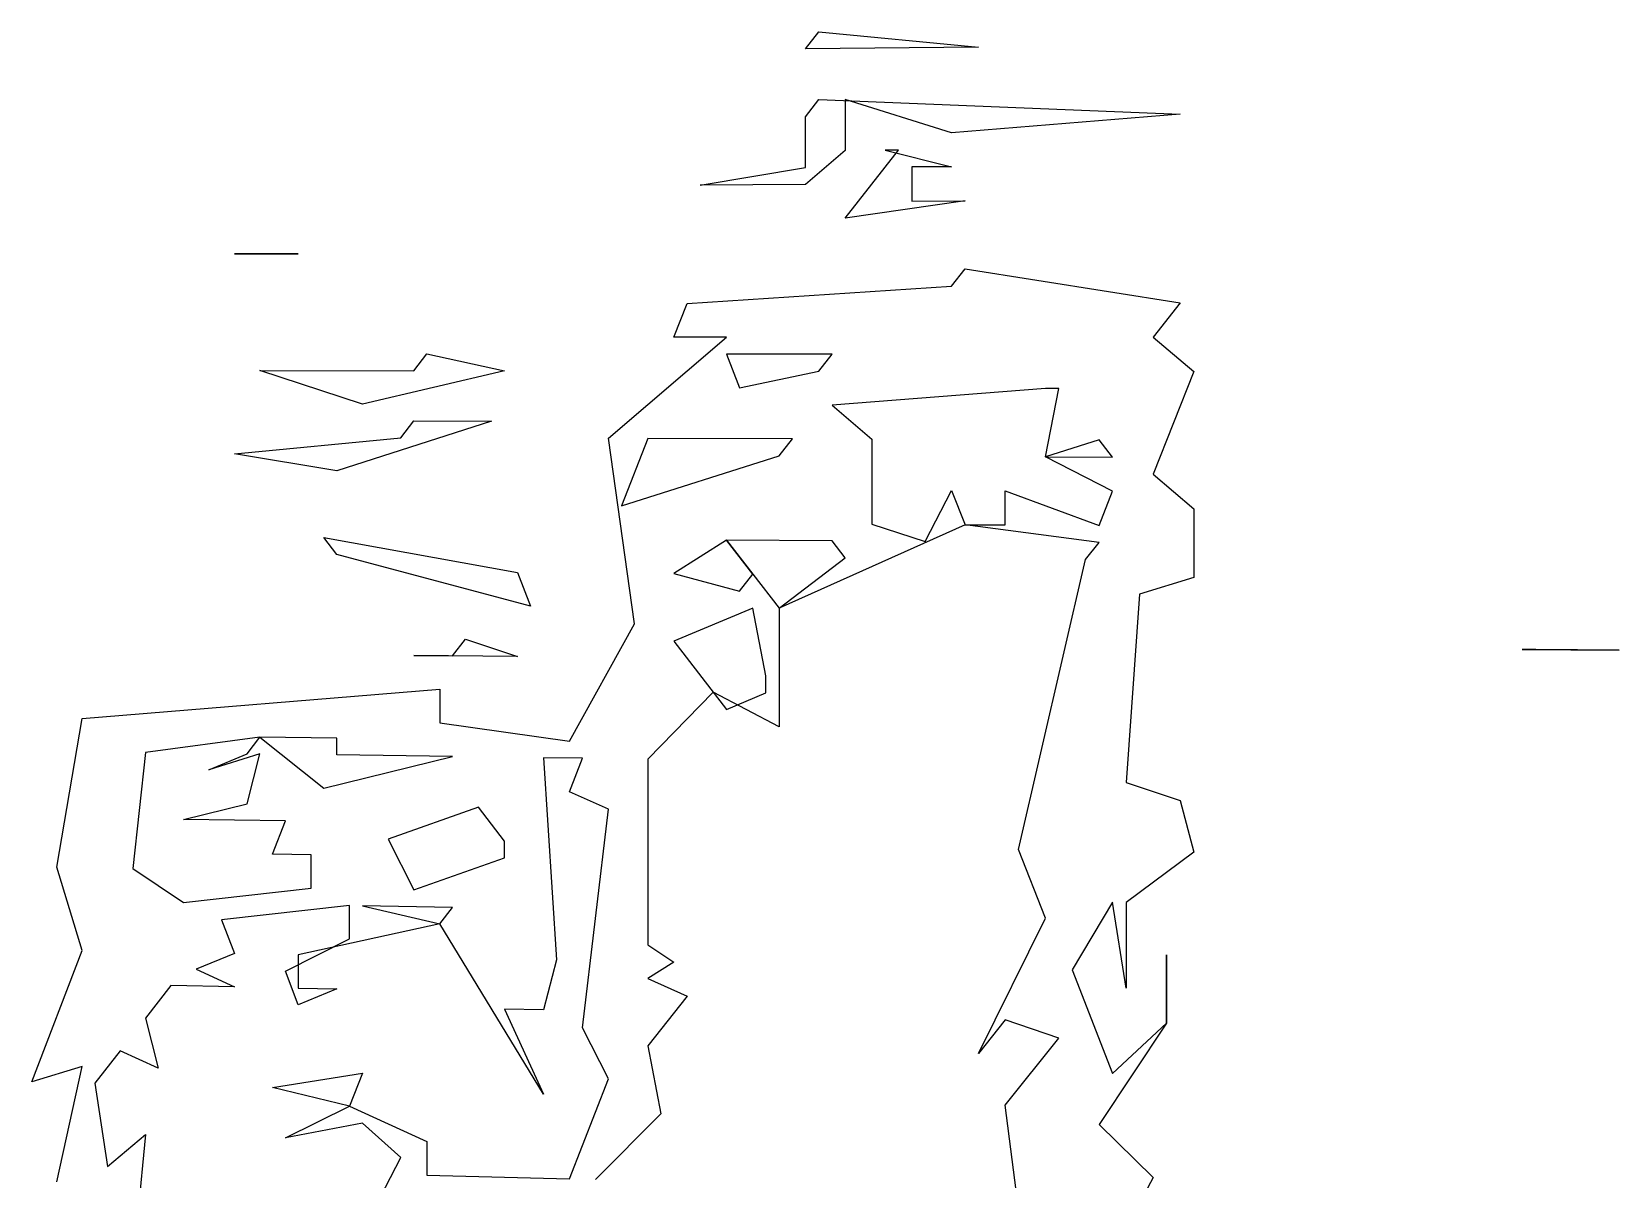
# Model space of a CAD drawing. Extents: x -13044 to 47959, y -15328 to 42462.
# Drawn here: x -12622 to -8168, y -10501 to -7282 of the extents above; entities that cross this region are included whole.
import ezdxf

# ---------------------------------------------------------------- set-up
doc = ezdxf.new("R2010")
doc.units = 0

msp = doc.modelspace()

# ---------------------------------------------------------------- linework, layer by layer
for p, q in [((-10450.816, -7330.0386), (-10413.7041, -7282.0988)), ((-10450.816, -7330.0386, 593.75), (-10413.7041, -7282.0988, 598.9583)), ((-10413.7041, -7282.0988), (-9965.9234, -7325.5683)), ((-10413.7041, -7282.0988, 598.9583), (-9965.9234, -7325.5683, 593.75)), ((-9965.9234, -7325.5683), (-10450.816, -7330.0386)), ((-9965.9234, -7325.5683, 593.75), (-10450.816, -7330.0386, 593.75)), ((-10450.816, -7520.3495), (-10413.7041, -7472.4894)), ((-10450.816, -7520.3495, 572.9167), (-10413.7041, -7472.4894, 578.125)), ((-10413.7041, -7472.4894), (-9399.7959, -7512.9172)), ((-10413.7041, -7472.4894, 578.125), (-9399.7959, -7512.9172, 572.9167)), ((-10040.8674, -7565.2484), (-10339.3868, -7471.924)), ((-10339.3868, -7471.924), (-10339.3868, -7614.8366)), ((-10040.8674, -7565.2484, 567.7083), (-10339.3868, -7471.924, 578.125)), ((-10339.3868, -7471.924, 578.125), (-10339.3868, -7614.8366, 562.5)), ((-10450.816, -7663.0827), (-10450.816, -7520.3495)), ((-10450.816, -7663.0827, 557.2917), (-10450.816, -7520.3495, 572.9167)), ((-9399.7959, -7512.9172), (-10040.8674, -7565.2484)), ((-9399.7959, -7512.9172, 572.9167), (-10040.8674, -7565.2484, 567.7083)), ((-10339.3868, -7614.8366), (-10450.816, -7710.6604)), ((-10339.3868, -7614.8366, 562.5), (-10450.816, -7710.6604, 552.0833)), ((-10339.3868, -7805.3868), (-10190.3777, -7613.9429)), ((-10339.3868, -7805.3868, 541.6667), (-10190.3777, -7613.9429, 562.5)), ((-10190.3777, -7613.9429), (-10227.6769, -7614.1666)), ((-10190.3777, -7613.9429, 562.5), (-10227.6769, -7614.1666, 562.5)), ((-10227.6769, -7614.1666), (-10040.8674, -7660.844)), ((-10227.6769, -7614.1666, 562.5), (-10040.8674, -7660.844, 557.2917)), ((-10040.8674, -7660.844), (-10153.0472, -7661.4566)), ((-10040.8674, -7660.844, 557.2917), (-10153.0472, -7661.4566, 557.2917)), ((-10153.0472, -7661.4566), (-10153.0472, -7756.9318)), ((-10153.0472, -7661.4566, 557.2917), (-10153.0472, -7756.9318, 546.875)), ((-10746.597, -7712.1168), (-10450.816, -7663.0827)), ((-10746.597, -7712.1168, 552.0833), (-10450.816, -7663.0827, 557.2917)), ((-10450.816, -7710.6604), (-10746.597, -7712.1168)), ((-10450.816, -7710.6604, 552.0833), (-10746.597, -7712.1168, 552.0833)), ((-10003.4111, -7756.2753), (-10339.3868, -7805.3868)), ((-10003.4111, -7756.2753, 546.875), (-10339.3868, -7805.3868, 541.6667)), ((-10153.0472, -7756.9318), (-10003.4111, -7756.2753)), ((-10153.0472, -7756.9318, 546.875), (-10003.4111, -7756.2753, 546.875)), ((-12053.5377, -7905.4208), (-11874.336, -7904.9233)), ((-12053.5377, -7905.4208, 531.25), (-11874.336, -7904.9233, 531.25)), ((-12017.7564, -7905.3215), (-12053.5377, -7905.4208)), ((-12017.7564, -7905.3215, 531.25), (-12053.5377, -7905.4208, 531.25)), ((-11874.336, -7904.9233), (-12017.7564, -7905.3215)), ((-11874.336, -7904.9233, 531.25), (-12017.7564, -7905.3215, 531.25)), ((-10040.8674, -7995.4288), (-10003.4111, -7947.5471)), ((-10040.8674, -7995.4288, 520.8333), (-10003.4111, -7947.5471, 526.0417)), ((-10003.4111, -7947.5471), (-9399.7959, -8042.4795)), ((-10003.4111, -7947.5471, 526.0417), (-9399.7959, -8042.4795, 515.625)), ((-10783.4308, -8044.0921), (-10040.8674, -7995.4288)), ((-10783.4308, -8044.0921, 515.625), (-10040.8674, -7995.4288, 520.8333)), ((-10820.234, -8138.8937), (-10783.4308, -8044.0921)), ((-10820.234, -8138.8937, 505.2083), (-10783.4308, -8044.0921, 515.625)), ((-9399.7959, -8042.4795), (-9475.6948, -8138.7705)), ((-9399.7959, -8042.4795, 515.625), (-9475.6948, -8138.7705, 505.2083)), ((-11003.7903, -8422.5955), (-10672.837, -8138.8802)), ((-11003.7903, -8422.5955, 473.9583), (-10672.837, -8138.8802, 505.2083)), ((-10672.837, -8138.8802), (-10820.234, -8138.8937)), ((-10672.837, -8138.8802, 505.2083), (-10820.234, -8138.8937, 505.2083)), ((-9475.6948, -8138.7705), (-9361.7981, -8235.0849)), ((-9475.6948, -8138.7705, 505.2083), (-9361.7981, -8235.0849, 494.7917)), ((-11549.9059, -8232.9358), (-11513.709, -8185.9643)), ((-11549.9059, -8232.9358, 494.7917), (-11513.709, -8185.9643, 500)), ((-11513.709, -8185.9643), (-11295.8974, -8233.1853)), ((-11513.709, -8185.9643, 500), (-11295.8974, -8233.1853, 494.7917)), ((-10376.561, -8186.4707), (-10672.837, -8186.3387)), ((-10672.837, -8186.3387), (-10635.9108, -8281.3119)), ((-10376.561, -8186.4707, 500), (-10672.837, -8186.3387, 500)), ((-10672.837, -8186.3387, 500), (-10635.9108, -8281.3119, 489.5833)), ((-10413.7041, -8234.0518), (-10376.561, -8186.4707)), ((-10413.7041, -8234.0518, 494.7917), (-10376.561, -8186.4707, 500)), ((-11694.3947, -8326.614), (-11981.9455, -8232.5115)), ((-11981.9455, -8232.5115), (-11549.9059, -8232.9358)), ((-11694.3947, -8326.614, 484.375), (-11981.9455, -8232.5115, 494.7917)), ((-11981.9455, -8232.5115, 494.7917), (-11549.9059, -8232.9358, 494.7917)), ((-11295.8974, -8233.1853), (-11694.3947, -8326.614)), ((-11295.8974, -8233.1853, 494.7917), (-11694.3947, -8326.614, 484.375)), ((-10635.9108, -8281.3119), (-10413.7041, -8234.0518)), ((-10635.9108, -8281.3119, 489.5833), (-10413.7041, -8234.0518, 494.7917)), ((-9361.7981, -8235.0849), (-9475.6948, -8523.5807)), ((-9361.7981, -8235.0849, 494.7917), (-9475.6948, -8523.5807, 463.5417)), ((-9778.0102, -8282.6151), (-10376.561, -8329.3234)), ((-9778.0102, -8282.6151, 489.5833), (-10376.561, -8329.3234, 484.375)), ((-9740.3324, -8282.6723), (-9778.0102, -8282.6151)), ((-9740.3324, -8282.6723, 489.5833), (-9778.0102, -8282.6151, 489.5833)), ((-9778.0102, -8474.3709), (-9740.3324, -8282.6723)), ((-9778.0102, -8474.3709, 468.75), (-9740.3324, -8282.6723, 489.5833)), ((-10376.561, -8329.3234), (-10264.9448, -8424.9079)), ((-10376.561, -8329.3234, 484.375), (-10264.9448, -8424.9079, 473.9583)), ((-11586.0729, -8420.7731), (-11549.9059, -8373.8986)), ((-11586.0729, -8420.7731, 473.9583), (-11549.9059, -8373.8986, 479.1667)), ((-11549.9059, -8373.8986), (-11332.2745, -8374.4629)), ((-11549.9059, -8373.8986, 479.1667), (-11332.2745, -8374.4629, 479.1667)), ((-11332.2745, -8374.4629), (-11766.4603, -8513.9511)), ((-11332.2745, -8374.4629, 479.1667), (-11766.4603, -8513.9511, 463.5417)), ((-12053.5377, -8466.0272), (-11586.0729, -8420.7731)), ((-12053.5377, -8466.0272, 468.75), (-11586.0729, -8420.7731, 473.9583)), ((-10930.4595, -8943.3471), (-11003.7903, -8422.5955)), ((-10930.4595, -8943.3471, 416.6667), (-11003.7903, -8422.5955, 473.9583)), ((-10893.7483, -8422.9399), (-10967.1402, -8611.9122)), ((-10893.7483, -8422.9399, 473.9583), (-10967.1402, -8611.9122, 453.125)), ((-10487.897, -8424.2101), (-10893.7483, -8422.9399)), ((-10487.897, -8424.2101, 473.9583), (-10893.7483, -8422.9399, 473.9583)), ((-10524.9469, -8471.6321), (-10487.897, -8424.2101)), ((-10524.9469, -8471.6321, 468.75), (-10487.897, -8424.2101, 473.9583)), ((-10264.9448, -8424.9079), (-10264.9448, -8663.2955)), ((-10264.9448, -8424.9079, 473.9583), (-10264.9448, -8663.2955, 447.9167)), ((-9627.108, -8426.9042), (-9778.0102, -8474.3709)), ((-9627.108, -8426.9042, 473.9583), (-9778.0102, -8474.3709, 468.75)), ((-9589.3027, -8475.0628), (-9627.108, -8426.9042)), ((-9589.3027, -8475.0628, 468.75), (-9627.108, -8426.9042, 473.9583)), ((-11766.4603, -8513.9511), (-12053.5377, -8466.0272)), ((-11766.4603, -8513.9511, 463.5417), (-12053.5377, -8466.0272, 468.75)), ((-10967.1402, -8611.9122), (-10524.9469, -8471.6321)), ((-10967.1402, -8611.9122, 453.125), (-10524.9469, -8471.6321, 468.75)), ((-9589.3027, -8571.1434), (-9778.0102, -8474.3709)), ((-9778.0102, -8474.3709), (-9589.3027, -8475.0628)), ((-9589.3027, -8571.1434, 458.3333), (-9778.0102, -8474.3709, 468.75)), ((-9778.0102, -8474.3709, 468.75), (-9589.3027, -8475.0628, 468.75)), ((-9475.6948, -8523.5807), (-9361.7981, -8620.3843)), ((-9475.6948, -8523.5807, 463.5417), (-9361.7981, -8620.3843, 453.125)), ((-10115.6854, -8711.921), (-10040.8674, -8569.0027)), ((-10115.6854, -8711.921, 442.7083), (-10040.8674, -8569.0027, 458.3333)), ((-10040.8674, -8569.0027), (-10003.4111, -8664.8162)), ((-10040.8674, -8569.0027, 458.3333), (-10003.4111, -8664.8162, 447.9167)), ((-9890.8531, -8665.4706), (-9890.8531, -8569.7139)), ((-9890.8531, -8569.7139), (-9627.108, -8667.0042)), ((-9890.8531, -8665.4706, 447.9167), (-9890.8531, -8569.7139, 458.3333)), ((-9890.8531, -8569.7139, 458.3333), (-9627.108, -8667.0042, 447.9167)), ((-9627.108, -8667.0042), (-9589.3027, -8571.1434)), ((-9627.108, -8667.0042, 447.9167), (-9589.3027, -8571.1434, 458.3333)), ((-9361.7981, -8620.3843), (-9361.7981, -8813.0341)), ((-9361.7981, -8620.3843, 453.125), (-9361.7981, -8813.0341, 432.2917)), ((-10003.4111, -8664.8162), (-10524.9469, -8899.4734)), ((-10003.4111, -8664.8162, 447.9167), (-10524.9469, -8899.4734, 421.875)), ((-10264.9448, -8663.2955), (-10115.6854, -8711.921)), ((-10264.9448, -8663.2955, 447.9167), (-10115.6854, -8711.921, 442.7083)), ((-10003.4111, -8664.8162), (-9890.8531, -8665.4706)), ((-9627.108, -8715.0241), (-10003.4111, -8664.8162)), ((-10003.4111, -8664.8162, 447.9167), (-9890.8531, -8665.4706, 447.9167)), ((-9627.108, -8715.0241, 442.7083), (-10003.4111, -8664.8162, 447.9167)), ((-11802.4485, -8701.2079), (-11259.49, -8798.9435)), ((-11766.4603, -8748.3078), (-11802.4485, -8701.2079)), ((-11802.4485, -8701.2079, 442.7083), (-11259.49, -8798.9435, 432.2917)), ((-11766.4603, -8748.3078, 437.5), (-11802.4485, -8701.2079, 442.7083)), ((-10672.837, -8708.3824), (-10820.234, -8802.205)), ((-10672.837, -8708.3824, 442.7083), (-10820.234, -8802.205, 432.2917)), ((-10376.561, -8710.2641), (-10672.837, -8708.3824)), ((-10672.837, -8708.3824), (-10524.9469, -8899.4734)), ((-10598.9538, -8803.848), (-10672.837, -8708.3824)), ((-10376.561, -8710.2641, 442.7083), (-10672.837, -8708.3824, 442.7083)), ((-10672.837, -8708.3824, 442.7083), (-10524.9469, -8899.4734, 421.875)), ((-10598.9538, -8803.848, 432.2917), (-10672.837, -8708.3824, 442.7083)), ((-10339.3868, -8758.1378), (-10376.561, -8710.2641)), ((-10339.3868, -8758.1378, 437.5), (-10376.561, -8710.2641, 442.7083)), ((-9664.8813, -8762.7839), (-9627.108, -8715.0241)), ((-9664.8813, -8762.7839, 437.5), (-9627.108, -8715.0241, 442.7083)), ((-11223.0524, -8893.5402), (-11766.4603, -8748.3078)), ((-11223.0524, -8893.5402, 421.875), (-11766.4603, -8748.3078, 437.5)), ((-10524.9469, -8899.4734), (-10339.3868, -8758.1378)), ((-10524.9469, -8899.4734, 421.875), (-10339.3868, -8758.1378, 437.5)), ((-9853.2705, -9575.7616), (-9664.8813, -8762.7839)), ((-9853.2705, -9575.7616, 348.9583), (-9664.8813, -8762.7839, 437.5)), ((-11259.49, -8798.9435), (-11223.0524, -8893.5402)), ((-11259.49, -8798.9435, 432.2917), (-11223.0524, -8893.5402, 421.875)), ((-10820.234, -8802.205), (-10635.9108, -8851.052)), ((-10820.234, -8802.205, 432.2917), (-10635.9108, -8851.052, 427.0833)), ((-10635.9108, -8851.052), (-10598.9538, -8803.848)), ((-10635.9108, -8851.052, 427.0833), (-10598.9538, -8803.848, 432.2917)), ((-9361.7981, -8813.0341), (-9513.5962, -8859.9879)), ((-9361.7981, -8813.0341, 432.2917), (-9513.5962, -8859.9879, 427.0833)), ((-9513.5962, -8859.9879), (-9551.4654, -9388.3529)), ((-9513.5962, -8859.9879, 427.0833), (-9551.4654, -9388.3529, 369.7917)), ((-10598.9538, -8898.8444), (-10820.234, -8991.7225)), ((-10598.9538, -8898.8444, 421.875), (-10820.234, -8991.7225, 411.4583)), ((-10561.9658, -9089.2309), (-10598.9538, -8898.8444)), ((-10561.9658, -9089.2309, 401.0417), (-10598.9538, -8898.8444, 421.875)), ((-10524.9469, -8899.4734), (-10524.9469, -9232.2388)), ((-10524.9469, -8899.4734, 421.875), (-10524.9469, -9232.2388, 385.4167)), ((-11113.558, -9272.2459), (-10930.4595, -8943.3471)), ((-11113.558, -9272.2459, 380.2083), (-10930.4595, -8943.3471, 416.6667)), ((-11441.2254, -9032.8239), (-11404.9385, -8986.1253)), ((-11441.2254, -9032.8239, 406.25), (-11404.9385, -8986.1253, 411.4583)), ((-11404.9385, -8986.1253), (-11259.49, -9034.6611)), ((-11404.9385, -8986.1253, 411.4583), (-11259.49, -9034.6611, 406.25)), ((-10820.234, -8991.7225), (-10672.837, -9182.9676)), ((-10820.234, -8991.7225, 411.4583), (-10672.837, -9182.9676, 390.625)), ((-11259.49, -9034.6611), (-11549.9059, -9031.7251)), ((-11549.9059, -9031.7251), (-11441.2254, -9032.8239)), ((-11259.49, -9034.6611, 406.25), (-11549.9059, -9031.7251, 406.25)), ((-11549.9059, -9031.7251, 406.25), (-11441.2254, -9032.8239, 406.25)), ((-8440.0915, -9014.507), (-8167.6818, -9017.1148)), ((-8401.2759, -9014.8786), (-8440.0915, -9014.507)), ((-8440.0915, -9014.507, 411.4583), (-8167.6818, -9017.1148, 411.4583)), ((-8401.2759, -9014.8786, 411.4583), (-8440.0915, -9014.507, 411.4583)), ((-8167.6818, -9017.1148), (-8401.2759, -9014.8786)), ((-8167.6818, -9017.1148, 411.4583), (-8401.2759, -9014.8786, 411.4583)), ((-12480.6311, -9208.2673), (-11477.4822, -9126.5103)), ((-12480.6311, -9208.2673, 385.4167), (-11477.4822, -9126.5103, 395.8333)), ((-11477.4822, -9126.5103), (-11477.4822, -9220.5633)), ((-11477.4822, -9126.5103, 395.8333), (-11477.4822, -9220.5633, 385.4167)), ((-10561.9658, -9136.749), (-10561.9658, -9089.2309)), ((-10561.9658, -9136.749, 395.8333), (-10561.9658, -9089.2309, 401.0417)), ((-10709.7324, -9135.0964), (-10893.7483, -9322.3981)), ((-10709.7324, -9135.0964, 395.8333), (-10893.7483, -9322.3981, 375)), ((-10524.9469, -9232.2388), (-10709.7324, -9135.0964)), ((-10524.9469, -9232.2388, 385.4167), (-10709.7324, -9135.0964, 395.8333)), ((-10672.837, -9182.9676), (-10561.9658, -9136.749)), ((-10672.837, -9182.9676, 390.625), (-10561.9658, -9136.749, 395.8333)), ((-12551.4061, -9625.4488), (-12480.6311, -9208.2673)), ((-12551.4061, -9625.4488, 338.5417), (-12480.6311, -9208.2673, 385.4167)), ((-11477.4822, -9220.5633), (-11113.558, -9272.2459)), ((-11477.4822, -9220.5633, 385.4167), (-11113.558, -9272.2459, 380.2083)), ((-11981.9455, -9261.1355), (-12303.1861, -9303.6087)), ((-11981.9455, -9261.1355, 380.2083), (-12303.1861, -9303.6087, 375)), ((-12017.7564, -9307.4138), (-11981.9455, -9261.1355)), ((-12017.7564, -9307.4138, 375), (-11981.9455, -9261.1355, 380.2083)), ((-11766.4603, -9263.8925), (-11981.9455, -9261.1355)), ((-11981.9455, -9261.1355), (-11802.4485, -9403.9881)), ((-11766.4603, -9263.8925, 380.2083), (-11981.9455, -9261.1355, 380.2083)), ((-11981.9455, -9261.1355, 380.2083), (-11802.4485, -9403.9881, 364.5833)), ((-11766.4603, -9310.7638), (-11766.4603, -9263.8925)), ((-11766.4603, -9310.7638, 375), (-11766.4603, -9263.8925, 380.2083)), ((-12303.1861, -9303.6087), (-12338.7333, -9629.0833)), ((-12303.1861, -9303.6087, 375), (-12338.7333, -9629.0833, 338.5417)), ((-12125.0123, -9352.6627), (-12017.7564, -9307.4138)), ((-12125.0123, -9352.6627, 369.7917), (-12017.7564, -9307.4138, 375)), ((-11981.9455, -9307.8912), (-12125.0123, -9352.6627)), ((-11981.9455, -9307.8912, 375), (-12125.0123, -9352.6627, 369.7917)), ((-12017.7564, -9447.623), (-11981.9455, -9307.8912)), ((-12017.7564, -9447.623, 359.375), (-11981.9455, -9307.8912, 375)), ((-11802.4485, -9403.9881), (-11441.2254, -9315.0996)), ((-11802.4485, -9403.9881, 364.5833), (-11441.2254, -9315.0996, 375)), ((-11441.2254, -9315.0996), (-11766.4603, -9310.7638)), ((-11441.2254, -9315.0996, 375), (-11766.4603, -9310.7638, 375)), ((-11076.9992, -9319.9552), (-11186.5846, -9318.4943)), ((-11186.5846, -9318.4943), (-11150.0865, -9885.4081)), ((-11076.9992, -9319.9552, 375), (-11186.5846, -9318.4943, 375)), ((-11186.5846, -9318.4943, 375), (-11150.0865, -9885.4081, 312.5)), ((-11113.558, -9413.9116), (-11076.9992, -9319.9552)), ((-11113.558, -9413.9116, 364.5833), (-11076.9992, -9319.9552, 375)), ((-10893.7483, -9322.3981), (-10893.7483, -9843.1371)), ((-10893.7483, -9322.3981, 375), (-10893.7483, -9843.1371, 317.7083)), ((-9551.4654, -9388.3529), (-9399.7959, -9438.5983)), ((-9551.4654, -9388.3529, 369.7917), (-9399.7959, -9438.5983, 364.5833)), ((-11003.7903, -9462.7736), (-11113.558, -9413.9116)), ((-11003.7903, -9462.7736, 359.375), (-11113.558, -9413.9116, 364.5833)), ((-9399.7959, -9438.5983), (-9361.7981, -9583.6329)), ((-9399.7959, -9438.5983, 364.5833), (-9361.7981, -9583.6329, 348.9583)), ((-12196.3696, -9491.5947), (-12017.7564, -9447.623)), ((-12196.3696, -9491.5947, 354.1667), (-12017.7564, -9447.623, 359.375)), ((-11368.6216, -9457.3223), (-11622.21, -9547.4308)), ((-11368.6216, -9457.3223, 359.375), (-11622.21, -9547.4308, 348.9583)), ((-11295.8974, -9552.6569), (-11368.6216, -9457.3223)), ((-11295.8974, -9552.6569, 348.9583), (-11368.6216, -9457.3223, 359.375)), ((-11076.9992, -10075.8194), (-11003.7903, -9462.7736)), ((-11076.9992, -10075.8194, 291.6667), (-11003.7903, -9462.7736, 359.375)), ((-11910.2354, -9496.0237), (-12196.3696, -9491.5947)), ((-11910.2354, -9496.0237, 354.1667), (-12196.3696, -9491.5947, 354.1667)), ((-11946.1052, -9589.0182), (-11910.2354, -9496.0237)), ((-11946.1052, -9589.0182, 343.75), (-11910.2354, -9496.0237, 354.1667)), ((-11622.21, -9547.4308), (-11549.9059, -9689.5516)), ((-11622.21, -9547.4308, 348.9583), (-11549.9059, -9689.5516, 333.3333)), ((-11295.8974, -9599.7809), (-11295.8974, -9552.6569)), ((-11295.8974, -9599.7809, 343.75), (-11295.8974, -9552.6569, 348.9583)), ((-9778.0102, -9768.7228), (-9853.2705, -9575.7616)), ((-9778.0102, -9768.7228, 328.125), (-9853.2705, -9575.7616, 348.9583)), ((-11838.4071, -9590.8009), (-11946.1052, -9589.0182)), ((-11838.4071, -9590.8009, 343.75), (-11946.1052, -9589.0182, 343.75)), ((-11838.4071, -9684.4663), (-11838.4071, -9590.8009)), ((-11838.4071, -9684.4663, 333.3333), (-11838.4071, -9590.8009, 343.75)), ((-11549.9059, -9689.5516), (-11295.8974, -9599.7809)), ((-11549.9059, -9689.5516, 333.3333), (-11295.8974, -9599.7809, 343.75)), ((-9361.7981, -9583.6329), (-9551.4654, -9724.777)), ((-9361.7981, -9583.6329, 348.9583), (-9551.4654, -9724.777, 333.3333)), ((-12480.6311, -9859.0978), (-12551.4061, -9625.4488)), ((-12480.6311, -9859.0978, 312.5), (-12551.4061, -9625.4488, 338.5417)), ((-12338.7333, -9629.0833), (-12196.3696, -9724.7972)), ((-12338.7333, -9629.0833, 338.5417), (-12196.3696, -9724.7972, 328.125)), ((-12196.3696, -9724.7972), (-11838.4071, -9684.4663)), ((-12196.3696, -9724.7972, 328.125), (-11838.4071, -9684.4663, 333.3333)), ((-11730.4423, -9733.2601), (-12089.2897, -9773.4402)), ((-11730.4423, -9733.2601, 328.125), (-12089.2897, -9773.4402, 322.9167)), ((-11730.4423, -9827.0414), (-11730.4423, -9733.2601)), ((-11730.4423, -9827.0414, 317.7083), (-11730.4423, -9733.2601, 328.125)), ((-11441.2254, -9738.5132), (-11694.3947, -9733.9148)), ((-11694.3947, -9733.9148), (-11477.4822, -9784.8812)), ((-11441.2254, -9738.5132, 328.125), (-11694.3947, -9733.9148, 328.125)), ((-11694.3947, -9733.9148, 328.125), (-11477.4822, -9784.8812, 322.9167)), ((-11477.4822, -9784.8812), (-11441.2254, -9738.5132)), ((-11477.4822, -9784.8812, 322.9167), (-11441.2254, -9738.5132, 328.125)), ((-9589.3027, -9724.1101), (-9702.6228, -9914.0304)), ((-9589.3027, -9724.1101, 333.3333), (-9702.6228, -9914.0304, 312.5)), ((-9551.4654, -9965.08), (-9589.3027, -9724.1101)), ((-9551.4654, -9965.08, 307.2917), (-9589.3027, -9724.1101, 333.3333)), ((-9551.4654, -9724.777), (-9551.4654, -9965.08)), ((-9551.4654, -9724.777, 333.3333), (-9551.4654, -9965.08, 307.2917)), ((-12089.2897, -9773.4402), (-12053.5377, -9867.5432)), ((-12089.2897, -9773.4402, 322.9167), (-12053.5377, -9867.5432, 312.5)), ((-11477.4822, -9784.8812), (-11874.336, -9871.0867)), ((-11477.4822, -9784.8812, 322.9167), (-11874.336, -9871.0867, 312.5)), ((-11186.5846, -10262.1478), (-11477.4822, -9784.8812)), ((-11186.5846, -10262.1478, 270.8333), (-11477.4822, -9784.8812, 322.9167)), ((-9965.9234, -10148.0142), (-9778.0102, -9768.7228)), ((-9965.9234, -10148.0142, 286.4583), (-9778.0102, -9768.7228, 328.125)), ((-11910.2354, -9917.171), (-11730.4423, -9827.0414)), ((-11910.2354, -9917.171, 307.2917), (-11730.4423, -9827.0414, 317.7083)), ((-10893.7483, -9843.1371), (-10820.234, -9891.9306)), ((-10893.7483, -9843.1371, 317.7083), (-10820.234, -9891.9306, 312.5)), ((-12622.0654, -10227.5966), (-12480.6311, -9859.0978)), ((-12622.0654, -10227.5966, 270.8333), (-12480.6311, -9859.0978, 312.5)), ((-12053.5377, -9867.5432), (-12160.7056, -9912.0837)), ((-12053.5377, -9867.5432, 312.5), (-12160.7056, -9912.0837, 307.2917)), ((-11874.336, -9871.0867), (-11874.336, -9964.7135)), ((-11874.336, -9871.0867, 312.5), (-11874.336, -9964.7135, 302.0833)), ((-11150.0865, -9885.4081), (-11186.5846, -10026.2344)), ((-11150.0865, -9885.4081, 312.5), (-11186.5846, -10026.2344, 296.875)), ((-9437.7614, -10063.6327), (-9437.7614, -9871.1462)), ((-9437.7614, -9871.1462), (-9437.7614, -10063.6327)), ((-9437.7614, -10063.6327, 296.875), (-9437.7614, -9871.1462, 317.7083)), ((-9437.7614, -9871.1462, 317.7083), (-9437.7614, -10063.6327, 296.875)), ((-12160.7056, -9912.0837), (-12053.5377, -9960.9776)), ((-12160.7056, -9912.0837, 307.2917), (-12053.5377, -9960.9776, 302.0833)), ((-11874.336, -10011.527), (-11910.2354, -9917.171)), ((-11874.336, -10011.527, 296.875), (-11910.2354, -9917.171, 307.2917)), ((-10820.234, -9891.9306), (-10893.7483, -9937.8169)), ((-10820.234, -9891.9306, 312.5), (-10893.7483, -9937.8169, 307.2917)), ((-9702.6228, -9914.0304), (-9589.3027, -10204.5129)), ((-9702.6228, -9914.0304, 312.5), (-9589.3027, -10204.5129, 281.25)), ((-12232.0043, -9957.2569), (-12303.1861, -10048.9392)), ((-12232.0043, -9957.2569, 302.0833), (-12303.1861, -10048.9392, 291.6667)), ((-12053.5377, -9960.9776), (-12232.0043, -9957.2569)), ((-12053.5377, -9960.9776, 302.0833), (-12232.0043, -9957.2569, 302.0833)), ((-11874.336, -9964.7135), (-11766.4603, -9966.9625)), ((-11874.336, -9964.7135, 302.0833), (-11766.4603, -9966.9625, 302.0833)), ((-11766.4603, -9966.9625), (-11874.336, -10011.527)), ((-11766.4603, -9966.9625, 302.0833), (-11874.336, -10011.527, 296.875)), ((-10893.7483, -9937.8169), (-10783.4308, -9987.4567)), ((-10893.7483, -9937.8169, 307.2917), (-10783.4308, -9987.4567, 302.0833)), ((-10783.4308, -9987.4567), (-10893.7483, -10127.1765)), ((-10783.4308, -9987.4567, 302.0833), (-10893.7483, -10127.1765, 286.4583)), ((-12303.1861, -10048.9392), (-12267.6098, -10189.5259)), ((-12303.1861, -10048.9392, 291.6667), (-12267.6098, -10189.5259, 276.0417)), ((-11186.5846, -10026.2344), (-11295.8974, -10023.8968)), ((-11295.8974, -10023.8968), (-11186.5846, -10262.1478)), ((-11186.5846, -10026.2344, 296.875), (-11295.8974, -10023.8968, 296.875)), ((-11295.8974, -10023.8968, 296.875), (-11186.5846, -10262.1478, 270.8333)), ((-9890.8531, -10053.9434), (-9965.9234, -10148.0142)), ((-9890.8531, -10053.9434, 296.875), (-9965.9234, -10148.0142, 286.4583)), ((-9740.3324, -10105.1215), (-9890.8531, -10053.9434)), ((-9740.3324, -10105.1215, 291.6667), (-9890.8531, -10053.9434, 296.875)), ((-9437.7614, -10063.6327), (-9627.108, -10347.7035)), ((-9437.7614, -10063.6327, 296.875), (-9627.108, -10347.7035, 265.625)), ((-9589.3027, -10204.5129), (-9437.7614, -10063.6327)), ((-9589.3027, -10204.5129, 281.25), (-9437.7614, -10063.6327, 296.875)), ((-11003.7903, -10219.2667), (-11076.9992, -10075.8194)), ((-11003.7903, -10219.2667, 276.0417), (-11076.9992, -10075.8194, 291.6667)), ((-9890.8531, -10293.3353), (-9740.3324, -10105.1215)), ((-9890.8531, -10293.3353, 270.8333), (-9740.3324, -10105.1215, 291.6667)), ((-12374.2513, -10140.4713), (-12445.2002, -10231.8537)), ((-12374.2513, -10140.4713, 281.25), (-12445.2002, -10231.8537, 270.8333)), ((-12267.6098, -10189.5259), (-12374.2513, -10140.4713)), ((-12267.6098, -10189.5259, 276.0417), (-12374.2513, -10140.4713, 281.25)), ((-10893.7483, -10127.1765), (-10857.0064, -10317.4402)), ((-10893.7483, -10127.1765, 286.4583), (-10857.0064, -10317.4402, 265.625)), ((-12480.6311, -10184.513), (-12622.0654, -10227.5966)), ((-12480.6311, -10184.513, 276.0417), (-12622.0654, -10227.5966, 270.8333)), ((-12551.4061, -10507.9967), (-12480.6311, -10184.513)), ((-12551.4061, -10507.9967, 239.5833), (-12480.6311, -10184.513, 276.0417)), ((-12445.2002, -10231.8537), (-12409.7403, -10465.3369)), ((-12445.2002, -10231.8537, 270.8333), (-12409.7403, -10465.3369, 244.7917)), ((-11946.1052, -10243.8666), (-11694.3947, -10203.0151)), ((-11946.1052, -10243.8666, 270.8333), (-11694.3947, -10203.0151, 276.0417)), ((-11730.4423, -10295.9481), (-11946.1052, -10243.8666)), ((-11730.4423, -10295.9481, 265.625), (-11946.1052, -10243.8666, 270.8333)), ((-11694.3947, -10203.0151), (-11730.4423, -10295.9481)), ((-11694.3947, -10203.0151, 276.0417), (-11730.4423, -10295.9481, 265.625)), ((-11113.558, -10500.0149), (-11003.7903, -10219.2667)), ((-11113.558, -10500.0149, 244.7917), (-11003.7903, -10219.2667, 276.0417)), ((-11910.2354, -10385.1124), (-11730.4423, -10295.9481)), ((-11910.2354, -10385.1124, 255.2083), (-11730.4423, -10295.9481, 265.625)), ((-11730.4423, -10295.9481), (-11513.709, -10395.2952)), ((-11730.4423, -10295.9481, 265.625), (-11513.709, -10395.2952, 255.2083)), ((-10857.0064, -10317.4402), (-11040.41, -10501.9719)), ((-10857.0064, -10317.4402, 265.625), (-11040.41, -10501.9719, 244.7917)), ((-9815.6562, -10870.1702), (-9890.8531, -10293.3353)), ((-9815.6562, -10870.1702, 208.3333), (-9890.8531, -10293.3353, 270.8333)), ((-12409.7403, -10465.3369), (-12303.1861, -10375.0213)), ((-12409.7403, -10465.3369, 244.7917), (-12303.1861, -10375.0213, 255.2083)), ((-12303.1861, -10375.0213), (-12338.7333, -10746.6211)), ((-12303.1861, -10375.0213, 255.2083), (-12338.7333, -10746.6211, 213.5417)), ((-11694.3947, -10343.7452), (-11910.2354, -10385.1124)), ((-11694.3947, -10343.7452, 260.4167), (-11910.2354, -10385.1124, 255.2083)), ((-11586.0729, -10440.4051), (-11694.3947, -10343.7452)), ((-11586.0729, -10440.4051, 250), (-11694.3947, -10343.7452, 260.4167)), ((-9627.108, -10347.7035), (-9475.6948, -10495.733)), ((-9627.108, -10347.7035, 265.625), (-9475.6948, -10495.733, 250)), ((-11513.709, -10395.2952), (-11513.709, -10489.3093)), ((-11513.709, -10395.2952, 255.2083), (-11513.709, -10489.3093, 244.7917)), ((-11658.3172, -10579.2993), (-11586.0729, -10440.4051)), ((-11658.3172, -10579.2993, 234.375), (-11586.0729, -10440.4051, 250)), ((-11513.709, -10489.3093), (-11113.558, -10500.0149)), ((-11513.709, -10489.3093, 244.7917), (-11113.558, -10500.0149, 244.7917)), ((-9475.6948, -10495.733), (-9551.4654, -10637.9283)), ((-9475.6948, -10495.733, 250), (-9551.4654, -10637.9283, 234.375))]:
    msp.add_line(p, q)

doc.saveas('drawing.dxf')
